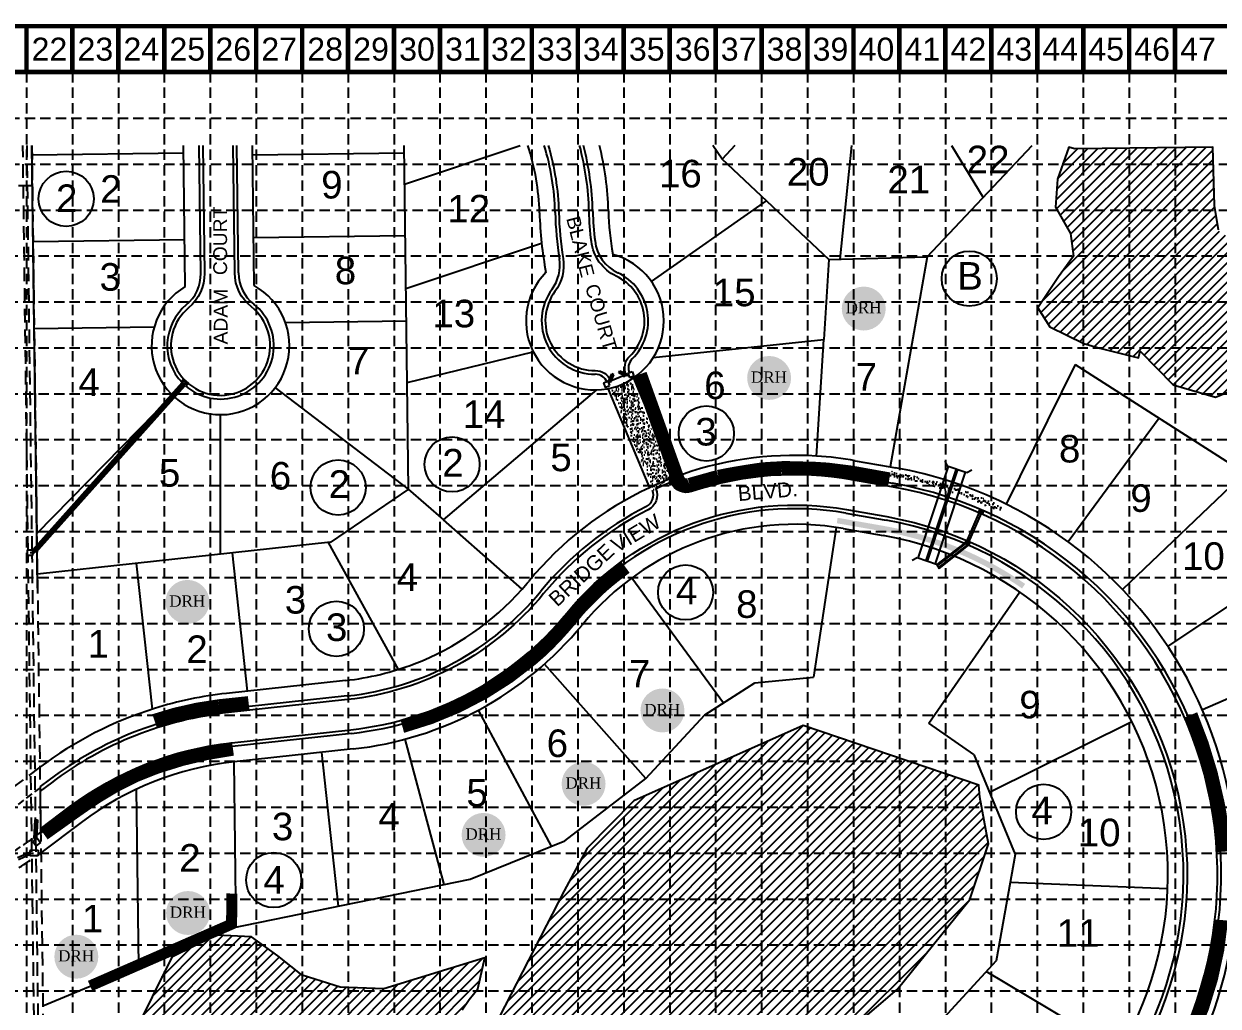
# Model space of a CAD drawing. Header units: feet. Extents: x 8623 to 10760, y 1981 to 3317.
# Drawn here: x 9356 to 10223, y 2605 to 3317 of the extents above; entities that cross this region are included whole.
import ezdxf
from ezdxf.enums import TextEntityAlignment as Align

# ---------------------------------------------------------------- set-up
doc = ezdxf.new("R2010")
doc.units = ezdxf.units.FT
doc.header["$LTSCALE"] = 40
doc.header["$MEASUREMENT"] = 0
for name, pattern in [('DASHED', [0.75, 0.5, -0.25]), ('HIDDEN', [0.375, 0.25, -0.125]), ('HIDDEN2', [0.1875, 0.125, -0.0625])]:
    doc.linetypes.add(name, pattern=pattern)
doc.layers.get('0').update_dxf_attribs({"linetype": 'CONTINUOUS'})
for name, color, linetype in [('$-EXIST_LOT', 254, 'HIDDEN'), ('$-title', 2, 'CONTINUOUS'), ('$-xstm-undr', 7, 'HIDDEN'), ('1 BLOCK NUMBERS', 7, 'CONTINUOUS'), ('1 EROSION BLANKET', 84, 'CONTINUOUS'), ('1 LOT_NUMBER', 7, 'CONTINUOUS'), ('1 POND', 5, 'CONTINUOUS'), ('BASE', 7, 'CONTINUOUS'), ('C-PROP-LN', 5, 'CONTINUOUS'), ('egsu-conc-bc', 1, 'CONTINUOUS'), ('egsu-conc-bc2', 1, 'CONTINUOUS'), ('egsu-conc-gutter', 6, 'CONTINUOUS'), ('egsu-conc-gutter2', 6, 'CONTINUOUS'), ('egsu-conc-HTCH', 1, 'CONTINUOUS'), ('EGSU-LOT_LINE-1', 3, 'HIDDEN'), ('egsu-lot_line2', 4, 'CONTINUOUS'), ('EGSU-ROAD_TEXT', 4, 'CONTINUOUS'), ('EGSU-ROAD_TEXT2', 4, 'CONTINUOUS'), ('EGSU-STRM', 3, 'CONTINUOUS'), ('EGSUL-CONC-ex', 254, 'HIDDEN2'), ('GRID', 254, 'DASHED'), ('lot_number2', 3, 'CONTINUOUS'), ('PAV-AREA', 252, 'CONTINUOUS'), ('SILT FENCE', 200, 'CONTINUOUS'), ('U-STRM_UNDR', 2, 'CONTINUOUS'), ('u-strm_undr2', 2, 'CONTINUOUS'), ('Z-GATE', 2, 'CONTINUOUS'), ('z-strm', 7, 'CONTINUOUS')]:
    doc.layers.add(name, color=color, linetype=linetype)
doc.styles.add('DRHorton', font='dutcheb.ttf')
doc.styles.get("Standard").update_dxf_attribs({"font": 'ARIAL.TTF'})
pattern_1 = [(49.99999999999999, (3981.312748690005, -136.9641260040157), (5.738081460806028, -0.5020170798607609), [0.6000000000000001, -6.600000000000001]), (355, (3981.312748690005, -136.9641260040157), (-1.110010668904, 6.017537069600095), [0.48, -5.28]), (100.4514, (3981.790922130005, -137.0059607240157), (4.628075053712172, 5.515516336487629), [0.5099215200000001, -5.609136896]), (46.18420000000001, (3981.312748690005, -135.3641260040157), (8.537928389005156, -1.324152114632145), [0.9, -9.9]), (96.6356, (3982.024242650005, -135.4744724600157), (7.477301644389627, 7.792942967203534), [0.764882304, -8.413704000000001]), (351.1842, (3981.312748690005, -135.3641260040157), (7.477295561069018, 7.792948807402597), [0.7200000000000001, -7.920000000000001]), (21, (3982.112748690005, -135.7641260040157), (4.775256416947694, -3.220951125322711), [0.6000000000000001, -6.600000000000001]), (326.0000000000001, (3982.112748690005, -135.7641260040157), (1.946522655372654, 5.801200360374825), [0.48, -5.28]), (71.4514, (3982.510686554005, -136.0325388520157), (6.72178102865192, 2.580243973679619), [0.5099215200000001, -5.609136896]), (37.50000000000001, (3981.312748690005, -136.9641260040157), (0.09727884253832536, 2.663150830650492), [0, -5.216, 0, -5.36, 0, -5.300000000000001]), (7.499999999999999, (3981.312748690005, -136.9641260040157), (2.104556299537189, 3.155293695058882), [0, -3.056, 0, -5.096, 0, -2.02]), (327.5, (3979.528748690005, -136.9641260040157), (4.270579489379272, -0.1804389738750384), [0, -2, 0, -6.24, 0, -8.28]), (317.5, (3978.728748690005, -136.9641260040157), (4.66548935473909, 0.8008398586585415), [0, -2.6, 0, -4.144, 0, -5.88])]

# ---------------------------------------------------------------- blocks, each defined once
blk = doc.blocks.new('DRHorton')
h = blk.add_hatch(color=1)
h.paths.add_polyline_path([(78.69822540696084, 25.78470422915278, 1), (40.43404856909645, 25.78470422915278, 1)])
h.paths.add_polyline_path([(42.32948281545312, 17.90510793809595), (76.50029822822269, 17.90510793809595), (76.50029822822269, 34.86907338622756), (42.32948281545312, 34.86907338622756)], flags=24)
at = {"layer": 'BASE', "color": 176, "style": 'DRHorton'}
blk.add_text('DRH', height=9.814143575853077, dxfattribs=at).set_placement((59.39083912051757, 21.64263810623019), align=Align.CENTER)

msp = doc.modelspace()

# ---------------------------------------------------------------- hatches: boundary and pattern name
at = {"layer": '1 POND'}
h = msp.add_hatch(dxfattribs=at)
h.set_pattern_fill('ANSI31', color=256, scale=40, style=0)
h.set_pattern_definition([(45, (0, 0), (-3.535533905932737, 3.535533905932738), [])])
h.paths.add_polyline_path([(9690.775171657864, 2639.811800903721), (9617.55561357201, 2617.102802411609), (9585.995418397724, 2618.364393756026), (9558.222446644359, 2627.195666026673), (9540.548737346762, 2641.073436534702), (9521.612714960676, 2654.951162756166), (9496.364558821253, 2656.21275410059), (9480.954807762595, 2648.735331157404), (9463.641644929783, 2640.290472993052), (9406.733699244767, 2525.005084239048), (9279.23060545916, 2527.528311214461), (9242.62077905699, 2533.836356509695), (9229.996700987278, 2545.190900042318), (9223.68466195243, 2557.806990632795), (9204.748544847855, 2571.684761140823), (9173.188444392043, 2589.347305682117), (9160.56436632233, 2603.225031903581), (9147.94028825262, 2618.364393756026), (9139.103433603828, 2625.934074682256), (9122.692132113196, 2627.195666026673), (9092.394344745888, 2625.934074682256), (9083.557490097097, 2620.887620731439), (9075.98304325527, 2601.963440559157), (9091.131936938924, 2593.13216828851), (9097.443975973772, 2575.469579460652), (9101.231199394693, 2227.26461114682), (9348.662940124093, 2227.26461114682), (9343.613308896209, 2284.037151663659), (9361.287018193805, 2309.269377131175), (9370.12387284261, 2331.97841990985), (9380.22313529838, 2345.856146131315), (9424.40731382389, 2354.687418401962), (9447.13065434937, 2364.780326303597), (9485.002888558505, 2378.658052525061), (9503.93900566308, 2392.535778746525), (9519.087899346734, 2413.983230180776), (9530.449569609467, 2430.384183377646), (9553.172815416474, 2449.308363549928), (9569.584116907106, 2456.878044476151), (9603.66912769532, 2456.878044476151), (9615.030797958068, 2469.494135066634), (9618.818021378975, 2478.325451623845), (9631.442099448686, 2503.557677091361), (9636.491730676571, 2523.743492894631), (9646.59099313234, 2551.498945337553), (9651.640624360225, 2565.376671559017), (9674.363870167232, 2601.963440559157), (9679.413501395116, 2609.53312148538), (9685.72554042998, 2617.102802411609)])
h.paths.add_polyline_path([(10049.27493034555, 2765.004071083946), (9921.906242073004, 2808.22669452495), (9799.041038313531, 2753.657587705951), (9765.080771754132, 2719.368804217469), (9748.35661514748, 2688.345357654856), (9700.92728702152, 2596.229304844863), (9666.026371307627, 2516.633860793685), (9643.654057442764, 2428.98946662229), (9629.335750048078, 2361.914631329928), (9690.188580155125, 2352.07699118233), (9725.984301282602, 2357.442972691337), (9787.731936803248, 2344.922363932521), (9827.107353177504, 2338.662059553113), (9841.42566057219, 2318.092456387509), (9856.638773380473, 2316.303766360135), (9860.218373908763, 2344.028041062113), (9860.218373908763, 2361.02030845952), (9851.269467306513, 2396.793533281721), (9828.002253309576, 2421.83479508591), (9831.581759119392, 2442.404398251514), (9844.110266249932, 2457.608019908112), (9871.851980907231, 2491.592598989489), (9873.641781171376, 2507.690543516495), (9878.116281831739, 2522.894165173093), (9914.806903091303, 2555.090098513669), (9928.230310353916, 2564.033415790858), (9989.978040593036, 2616.79890801046), (10042.77676951143, 2682.085053275448), (10056.20017677404, 2722.329936736242), (10049.93587584954, 2756.314515817619)])
h.paths.add_polyline_path([(10114.48784119768, 3227.946580449716), (10106.29620878637, 3204.75162549247), (10104.93093671781, 3184.285475740027), (10115.85311326625, 3165.183795019831), (10117.90102136908, 3148.810875217874), (10106.97884482064, 3133.802380161607), (10091.96094678502, 3111.289659720482), (10100.83512051216, 3097.645545123334), (10125.41001774612, 3085.365899558426), (10137.01473561036, 3081.954859837504), (10165.00271829723, 3075.132824682209), (10166.36799036578, 3079.908244862258), (10190.260156847, 3055.348909445886), (10220.97868367098, 3046.480259315351), (10259.20620687201, 3062.170944601181), (10261.25411497483, 3062.853134830744), (10263.30202307766, 3048.526830004033), (10262.61938704339, 3034.882759693442), (10266.71520324906, 3023.967494587661), (10283.09837335322, 3014.416654227563), (10289.24209766171, 3014.416654227563), (10294.02054990164, 3017.827649661929), (10306.30790380016, 3024.649684817225), (10309.72108397154, 3042.387029364865), (10302.21218231297, 3053.302294470646), (10289.24209766171, 3073.768399936525), (10283.7810093875, 3085.365899558426), (10278.31992111329, 3112.654040179601), (10272.85892755754, 3122.204924826263), (10255.11039066635, 3134.484570391163), (10251.01457446069, 3139.942225087339), (10246.91875825502, 3154.950720143606), (10229.85295211658, 3163.137180044585), (10225.07449987663, 3165.865985249387), (10223.0265917738, 3167.912600224634), (10220.2960476367, 3185.649900485711), (10218.93077556815, 3227.946580449716), (10118.58365740335, 3226.582155704033)])
at = {"layer": 'egsu-conc-HTCH'}
h = msp.add_hatch(dxfattribs=at)
h.set_pattern_fill('AR-CONC', scale=0.8, style=0)
h.set_pattern_definition(pattern_1)
edge = h.paths.add_edge_path()
edge.add_line((9782.135030996946, 3053.164259093337), (9813.042305886982, 2979.324399293089))
edge.add_line((9813.042305886982, 2979.324399293089), (9827.80153497473, 2985.502194752262))
edge.add_line((9827.801534974731, 2985.502194752262), (9796.925730990468, 3059.26686813513))
edge.add_arc((9770.705665364934, 3101.84042986762), 49.99999999997323, 283.21391519988924, 301.627948645714, ccw=False)
h = msp.add_hatch(dxfattribs=at)
h.set_pattern_fill('AR-CONC', scale=0.8, style=0)
h.set_pattern_definition(pattern_1)
edge = h.paths.add_edge_path()
edge.add_arc((9936.385996954337, 2699.850587199528), 292.9999999999991, 63.73874456667468, 79.96398111934893)
edge.add_line((9987.446298507875, 2988.367216885343), (9983.59487050577, 2989.048824303998))
edge.add_line((9983.59487050577, 2989.048824303998), (9984.29193946896, 2992.987617883326))
edge.add_line((9984.29193946896, 2992.987617883326), (9988.143367471064, 2992.306010464671))
edge.add_arc((9936.385996954341, 2699.850587199528), 296.9999999999991, 63.738744566674995, 79.96398111934928, ccw=False)
edge.add_line((10067.79806253791, 2966.19598141362), (10066.02820306877, 2962.608838057201))
h = msp.add_hatch(dxfattribs=at)
h.set_pattern_fill('AR-CONC', scale=0.8, style=0)
h.set_pattern_definition(pattern_1)
edge = h.paths.add_edge_path()
edge.add_arc((9936.385996954337, 2699.850587199527), 252.9999999999989, 55.25162434797627, 79.9639811193493)
edge.add_line((9980.475608875993, 2948.979281092056), (9951.301448419666, 2954.142385319684))
edge.add_arc((9915.925198537869, 2754.24861116876), 202.9999999999998, 79.96398111935065, 81.43085063117351)
edge.add_line((9946.172793484926, 2954.9824722882), (9946.76880520802, 2958.937819305331))
edge.add_arc((9915.925198537883, 2754.248611168756), 207.0000000000013, 79.96398111935463, 81.43085063117752, ccw=False)
edge.add_line((9951.998517382854, 2958.081178899012), (9981.17267783918, 2952.918074671385))
edge.add_arc((9936.385996954337, 2699.850587199526), 256.9999999999998, 55.2516243479763, 79.96398111934928, ccw=False)
edge.add_line((10082.86917835768, 2911.018003165998), (10080.58928448369, 2907.731350777415))

# ---------------------------------------------------------------- linework, layer by layer
at = {"layer": '$-EXIST_LOT', "color": 253}
for p, q in [((9362.215081966886, 3229.063576163164), (9370.78296479652, 2558.354566064054)), ((9362.58816396863, 3199.858057711096), (9052.615408069902, 3195.897989770514)), ((9367.977661612917, 2777.958657146455), (9337.149503143193, 2754.776875708409)), ((9368.76921072055, 2715.994794079966), (9367.19980661864, 2714.814652784333))]:
    msp.add_line(p, q, dxfattribs=at)
msp.add_arc((9277.0488961923, 2834.701321556561), 150, 294.5991386770081, 307.6956808869155, dxfattribs=at)
at = {"layer": '$-title', "color": 7}
msp.add_lwpolyline([(9661.099627371554, 2957.584503188115), (9635.45807715739, 2979.777168073855), (9578.627409615561, 2941.004924019079)], dxfattribs=at)
at = {"layer": '$-xstm-undr', "color": 253}
for p, q in [((9359.462457908372, 2935.670849651008), (9355.714551639074, 3229.063576163164)), ((9362.46221316166, 2935.709169624559), (9358.714796405757, 3229.063576163164))]:
    msp.add_line(p, q, dxfattribs=at)
at = {"layer": '$-xstm-undr', "color": 5}
for p, q in [((9364.369020431, 2551.576463911264), (9359.51355120644, 2931.671175979958)), ((9367.368775684288, 2551.614783884816), (9362.513306459728, 2931.709495953509))]:
    msp.add_line(p, q, dxfattribs=at)
for points in [[(9324.627536386593, 2699.8943223292), (9360.762250087997, 2716.488589315661)], [(9325.253534562313, 2698.531184995343), (9360.783212694289, 2714.847599447578)]]:
    msp.add_lwpolyline(points, dxfattribs=at)
at = {"layer": '1 BLOCK NUMBERS', "color": 253}
for centre in [(9387.108869824086, 3190.409893955194), (9667.07135420748, 2997.717146060546), (9584.421138176334, 2980.954995112986)]:
    msp.add_circle(centre, 20, dxfattribs=at)
at = {"layer": '1 BLOCK NUMBERS', "color": 7}
for centre in [(10042.32909060692, 3132.495362894484), (9851.541902219693, 3020.157012622032), (9836.494835050857, 2904.840176651471), (9583.137693858025, 2878.442789575085), (10096.23295898517, 2745.631377818773), (9537.67726303592, 2696.144738888294)]:
    msp.add_circle(centre, 20, dxfattribs=at)
at = {"layer": '1 EROSION BLANKET', "const_width": 10}
for points in [[(9830.998064795742, 2986.422854591336), (9803.446416344144, 3063.188709658476)], [(9928.057890159122, 2994.746845626272), (9939.654812601453, 2994.005779578721), (9956.780577575439, 2991.849807021913), (9984.260974643796, 2986.919338500112)]]:
    msp.add_lwpolyline(points, dxfattribs=at)
for points in [[(9930.860720914934, 2994.588769462949), (9908.569145040528, 2995.169694561329, 0.04492043773134614), (9905.6765741399, 2994.98511230987), (9897.539868839682, 2994.557173437599, 0.02188671040052578), (9889.496443729426, 2993.78009368333, 0.014723076139621), (9860.2654943292, 2988.776781437423), (9839.36984841316, 2982.932295467981, -0.4277679056944737), (9831.055764583085, 2986.914628251674, -1.375340150088044)], [(9630.976763517017, 2807.782774002426, 0.1098990126971269), (9724.857970430763, 2856.632599751086, 0.03149627588835299), (9742.706966631027, 2873.654214127382, 0.01793199233211767), (9757.971906866384, 2891.403497452338, -0.03051680551709687), (9760.66773975722, 2894.383079472478, 0.009833643827312225), (9763.847142816972, 2897.617686554403, -0.01044524358908585), (9771.092818750316, 2904.971157263702, -0.01916620560947578), (9780.055416586489, 2913.049655916496, -0.01632954785242908), (9792.931577803181, 2923.09625165983, -0.01632954785242908)], [(9451.168029257242, 2811.73813188613, -0.05088276775199067), (9497.998926071348, 2822.322177780865), (9519.482117630992, 2824.59828572999)], [(10226.80327476426, 2716.748880419509), (10225.72559651628, 2729.626181482366, 0.02906774605807982), (10222.6028341791, 2751.742294809955, 0.05108711092300947), (10203.02142837843, 2815.955598204098, -1.498536446130807)], [(9370.753625109472, 2729.690333898586), (9392.192404104702, 2744.9582248129, -0.008949692851611481), (9409.2331194937, 2756.640014867785, -0.06174972398956745), (9452.825678105466, 2778.221684787793, -0.05134991678304678), (9508.114436125063, 2791.386006169484, -0.05134991678304678)], [(10196.42198768913, 2568.966250785939), (10203.20241318726, 2583.799384232836, 0.08622705604830572), (10225.07883026545, 2667.132412537968, -0.918697862885065)]]:
    msp.add_lwpolyline(points, format="xyb", dxfattribs=at)
at = {"layer": '1 POND'}
for points in [[(10223.0265917738, 3167.912600224634), (10220.2960476367, 3185.649900485711), (10218.93077556815, 3227.946580449716), (10218.93077556815, 3227.946580449716), (10118.58365740335, 3226.582155704033), (10114.48784119768, 3227.946580449716), (10106.29620878637, 3204.75162549247), (10104.93093671781, 3184.285475740027), (10115.85311326625, 3165.183795019831), (10117.90102136908, 3148.810875217874), (10106.97884482064, 3133.802380161607), (10091.96094678502, 3111.289659720482), (10100.83512051216, 3097.645545123334), (10125.41001774612, 3085.365899558426), (10137.01473561036, 3081.954859837504), (10165.00271829723, 3075.132824682209), (10166.36799036578, 3079.908244862258), (10190.260156847, 3055.348909445886), (10220.97868367098, 3046.480259315351), (10259.20620687201, 3062.170944601181)], [(9928.230310353916, 2564.033415790858), (9989.978040593036, 2616.79890801046), (10042.77676951143, 2682.085053275448), (10056.20017677404, 2722.329936736242), (10049.93587584954, 2756.314515817619), (10049.27493034555, 2765.004071083946), (9921.906242073004, 2808.22669452495), (9799.041038313531, 2753.657587705951), (9765.080771754132, 2719.368804217469), (9748.35661514748, 2688.345357654856), (9700.92728702152, 2596.229304844863)], [(9674.363870167232, 2601.963440559157), (9679.413501395116, 2609.53312148538), (9685.72554042998, 2617.102802411609), (9690.775171657864, 2639.811800903721), (9617.55561357201, 2617.102802411609), (9585.995418397724, 2618.364393756026), (9558.222446644359, 2627.195666026673), (9540.548737346762, 2641.073436534702), (9521.612714960676, 2654.951162756166), (9496.364558821253, 2656.21275410059), (9480.954807762595, 2648.735331157404), (9463.641644929783, 2640.290472993052), (9406.733699244767, 2525.005084239048)]]:
    msp.add_lwpolyline(points, dxfattribs=at)
at = {"layer": 'BASE', "const_width": 3.333333333326891}
for points in [[(8624.961056599677, 1982.359437240904), (10758.29438992889, 1982.359437240904), (10758.29438992889, 3315.69277057166), (8624.961056599677, 3315.69277057166)], [(8658.294389932946, 2015.692770574173), (10724.96105659562, 2015.692770574173), (10724.96105659562, 3282.359437238391), (8658.294389932946, 3282.359437238391)]]:
    msp.add_lwpolyline(points, close=True, dxfattribs=at)
for points in [[(9358.294389931594, 3282.359437238391), (9358.294389931594, 3315.69277057166)], [(9391.627723264863, 3282.359437238391), (9391.627723264863, 3315.69277057166)], [(9424.961056598131, 3282.359437238391), (9424.961056598131, 3315.69277057166)], [(9458.2943899314, 3282.359437238391), (9458.2943899314, 3315.69277057166)], [(9491.62772326467, 3282.359437238391), (9491.62772326467, 3315.69277057166)], [(9524.961056597938, 3282.359437238391), (9524.961056597938, 3315.69277057166)], [(9558.294389931207, 3282.359437238391), (9558.294389931207, 3315.69277057166)], [(9591.627723264475, 3282.359437238391), (9591.627723264475, 3315.69277057166)], [(9624.961056597745, 3282.359437238391), (9624.961056597745, 3315.69277057166)], [(9658.294389931014, 3282.359437238391), (9658.294389931014, 3315.69277057166)], [(9691.627723264282, 3282.359437238391), (9691.627723264282, 3315.69277057166)], [(9724.96105659755, 3282.359437238391), (9724.96105659755, 3315.69277057166)], [(9758.294389930821, 3282.359437238391), (9758.294389930821, 3315.69277057166)], [(9791.62772326409, 3282.359437238391), (9791.62772326409, 3315.69277057166)], [(9824.961056597358, 3282.359437238391), (9824.961056597358, 3315.69277057166)], [(9858.294389930626, 3282.359437238391), (9858.294389930626, 3315.69277057166)], [(9891.627723263897, 3282.359437238391), (9891.627723263897, 3315.69277057166)], [(9924.961056597165, 3282.359437238391), (9924.961056597165, 3315.69277057166)], [(9958.294389930434, 3282.359437238391), (9958.294389930434, 3315.69277057166)], [(9991.627723263702, 3282.359437238391), (9991.627723263702, 3315.69277057166)], [(10024.96105659697, 3282.359437238391), (10024.96105659697, 3315.69277057166)], [(10058.29438993024, 3282.359437238391), (10058.29438993024, 3315.69277057166)], [(10091.62772326351, 3282.359437238391), (10091.62772326351, 3315.69277057166)], [(10124.96105659678, 3282.359437238391), (10124.96105659678, 3315.69277057166)], [(10158.29438993005, 3282.359437238391), (10158.29438993005, 3315.69277057166)], [(10191.62772326332, 3282.359437238391), (10191.62772326332, 3315.69277057166)]]:
    msp.add_lwpolyline(points, dxfattribs=at)
at = {"layer": 'C-PROP-LN', "color": 253}
msp.add_line((9366.18645494178, 2918.177480999396), (9362.215081966886, 3229.063576163164), dxfattribs=at)
at = {"layer": 'egsu-conc-bc', "color": 253}
for p, q in [((9484.739725631589, 3136.319684113681), (9483.554981147348, 3229.063576163164)), ((9512.077495173216, 3136.66890680598), (9510.897211787698, 3229.063576163164)), ((9362.851188109471, 2935.814678666648), (9471.15165279361, 3057.075357306333)), ((9365.088707706938, 2933.816302813374), (9473.310725847734, 3054.989147286231))]:
    msp.add_line(p, q, dxfattribs=at)
for centre, radius, start, end in [((9555.59191673012, 3175.305422747181), 186.33, 1.607791296502469, 16.76880024261628), ((9555.59191673012, 3175.305422747181), 213.67, 1.607791296502469, 14.57187453366076), ((10005.41475573885, 3187.93132889795), 263.67, 181.6077912965025, 188.9733362828606), ((10005.41475573885, 3187.93132889795), 236.33, 181.6077912965025, 186.8453266422184), ((9799.890349417912, 3163.259109572824), 29.33, 186.8453266422184, 244.5840536209845), ((9716.00077292504, 3142.230710172942), 29.33, 323.5604240091315, 8.97333628286061), ((9541.405102366194, 3137.043548414068), 29.33, 180.7318774880281, 231.5079450894356), ((9770.705665364925, 3101.840429867645), 38.67, 314.4137439609509, 64.58405362098455), ((9455.412118438615, 3135.945042505592), 29.33, 309.9558098866307, 0.7318774880280803), ((9770.705665364925, 3101.840429867645), 38.67, 143.5604240091314, 270.3643782936549), ((9499.081487024334, 3083.820324306599), 38.67, 129.9558098866307, 223.7585274123752), ((9499.081487024334, 3083.820324306599), 38.67, 228.2080479143795, 51.50794508943557), ((9804.297731263005, 3067.553798235198), 9.33, 134.4137439609509, 202.7128053738697), ((9771.010924152695, 3053.841400532955), 9.33, 22.71280537386968, 90.36437829365484)]:
    msp.add_arc(centre, radius, start, end, dxfattribs=at)
at = {"layer": 'egsu-conc-bc2', "color": 7}
for p, q in [((9957.517560898898, 2989.266577063346), (9986.691721355226, 2984.103472835719)), ((9952.753094535505, 2962.344922948635), (9981.927254991833, 2957.181818721009)), ((9591.026813276902, 2829.69915569866), (9504.672072757534, 2820.282671364626)), ((9593.990513860621, 2802.520265381907), (9507.635773341255, 2793.103781047873)), ((9374.787060380451, 2768.903217431857), (9368.157026640707, 2763.917645775587)), ((9391.218566320827, 2747.051873936972), (9368.58984569276, 2730.035805450832))]:
    msp.add_line(p, q, dxfattribs=at)
at = {"layer": 'egsu-conc-bc2', "color": 5}
for p, q in [((10038.48715454137, 2940.40977434354), (10018.84454362453, 2924.988089718124)), ((10041.620493332, 2939.055665891725), (10020.22221716573, 2922.255584275243))]:
    msp.add_line(p, q, dxfattribs=at)
at = {"layer": 'egsu-conc-bc2', "color": 7}
for centre, radius, start, end in [((9915.925198537863, 2754.248611168761), 238.67, 79.96398111933887, 108.5505808639933), ((9837.026053154572, 2989.363316914246), 9.33, 202.7128053738813, 288.5505808639933), ((9936.38599695434, 2699.850587199527), 288.67, 313.7400887561251, 79.96398111933887), ((9803.817787707141, 2975.463277131105), 9.33, 296.875029883738, 22.71280537388125), ((9915.925198537863, 2754.248611168761), 238.67, 116.8750298837381, 140.6154069982133), ((9915.925198537863, 2754.248611168761), 211.33, 79.96398111933887, 140.6154069982133), ((9936.38599695434, 2699.850587199527), 261.33, 301.1885480244936, 79.96398111933887), ((9568.11829665813, 3039.783826168277), 211.33, 276.2231847759945, 320.6154069982133), ((9568.11829665813, 3039.783826168277), 238.67, 276.2231847759945, 320.6154069982133), ((9533.254330727876, 2558.166431064036), 263.67, 96.22318477599444, 126.9419860984229), ((9533.254330727876, 2558.166431064036), 236.33, 96.22318477599444, 126.9419860984229)]:
    msp.add_arc(centre, radius, start, end, dxfattribs=at)
at = {"layer": 'egsu-conc-gutter', "color": 253}
for points in [[(9486.225198989698, 3229.063576163164), (9487.409507807017, 3136.353788890141, -0.2252500073675721), (9475.962409537777, 3111.415763353124, 2.806471366610725), (9521.488106911202, 3111.997325304671, -0.2252500073675675), (9509.407712997792, 3136.634802029519), (9508.226993945356, 3229.063576163164)], [(9736.785351879696, 3229.063576163164, -0.06518093422805574), (9744.517509113786, 3180.608303330504, 0.03214932222730831), (9747.609125996854, 3147.221904026868, -0.2007859956382743), (9741.74425172028, 3123.223519441037, 0.6176364233251753), (9770.934609455753, 3065.841157866627, -0.3040690482362424), (9782.080345968507, 3058.474747127335), (9793.228309447193, 3062.920451640817, -0.3071581241064754), (9795.899714788484, 3076.125456143309, 0.5215119093818665), (9786.156380451801, 3134.356201476269, -0.2574016757695592), (9768.118460518057, 3159.445046681983, -0.02285703837985734), (9766.508847909769, 3181.22556985343, 0.057452298784445), (9759.62882746272, 3229.063576163164)]]:
    msp.add_lwpolyline(points, format="xyb", dxfattribs=at)
at = {"layer": 'egsu-conc-gutter2', "color": 7}
msp.add_lwpolyline([(10134.12299016399, 2493.220285654944, 0.6141453639439137), (9986.226427822297, 2981.474328121518), (9957.052267365969, 2986.637432349145, 0.1253834950905697), (9840.843753737634, 2977.986798894303, -0.3930930334413267), (9825.956631338762, 2984.729970319866), (9814.887209522953, 2980.096623725486, -0.3930930334413347), (9809.24233984411, 2964.759341681314, 0.1039590384525576), (9733.519801107603, 2903.995968368507, -0.1961569569287906), (9591.316245630907, 2827.044889526541), (9504.961505111542, 2817.628405192507, 0.1348445491457371), (9376.391746586041, 2766.769234727711), (9368.199295363054, 2760.608775487836), (9368.547576970414, 2733.344675738582), (9389.613880115237, 2749.185856641118, -0.1348445491457371), (9507.346340987247, 2795.758047219992), (9593.701081506613, 2805.174531554027, 0.1961569569287906), (9750.523694088388, 2890.036468968531, -0.2709979780612592), (9953.218388068433, 2964.974067662837), (9982.39254852476, 2959.810963435211, -0.6922742512505577), (10073.09998976412, 2474.007092340792)], format="xyb", dxfattribs=at)
at = {"layer": 'EGSU-LOT_LINE-1', "color": 253, "linetype": 'Continuous'}
for p, q in [((9366.316562640524, 2907.992420399749), (9362.215081966886, 3229.063576163164)), ((9472.29437170106, 3223.559197148329), (9362.303345747177, 3222.15413145144)), ((9473.530425404137, 3126.798728768385), (9472.224056745188, 3229.063576163163)), ((9523.526346292265, 3127.437394994243), (9522.228136189866, 3229.063576163163)), ((9522.312870385373, 3222.430433586649), (9632.303896339254, 3223.835499283538)), ((9635.420799231975, 2979.838832274871), (9632.23711096817, 3229.063576163164)), ((9632.595051846532, 3201.043331608614), (9716.426519626035, 3229.063576163164)), ((9862.92639515836, 3219.099080748), (9856.266168215248, 3229.063576163164)), ((9872.215529905545, 3229.063576163164), (9862.92639515836, 3219.099080748)), ((9956.944658273105, 3229.063576163164), (9948.488692398321, 3146.6043361168)), ((10029.47604206252, 3229.063576163164), (10052.39320381704, 3191.351481624214)), ((9940.438317521579, 3146.373810168535), (9862.92639515836, 3219.099080748)), ((9811.674060935413, 3130.503830998356), (9895.12430316842, 3188.889514261548)), ((9523.079269856402, 3162.435328520895), (9633.070295810285, 3163.840394217784)), ((9473.099091145641, 3160.564336829288), (9363.108065191758, 3159.159271132399)), ((9633.560700487162, 3125.450649409542), (9732.009667168091, 3158.356719118331)), ((9546.137177640045, 3100.724820178358), (9633.862241930348, 3101.845452316506)), ((9634.432466621063, 3057.207255757602), (9725.970556106755, 3079.507270671966)), ((9635.422183675295, 2979.839773838389), (9538.838740904597, 3053.4993618565)), ((9365.81133458639, 2947.542565377373), (9464.122817757241, 3048.072716791212)), ((9499.05725919508, 2932.666272687922), (9499.073472740667, 3033.820324948886))]:
    msp.add_line(p, q, dxfattribs=at)
at = {"layer": 'EGSU-LOT_LINE-1', "color": 7, "linetype": 'Continuous'}
for p, q in [((10011.79913828112, 3148.417257973938), (10088.04977582545, 3229.063576163164)), ((9940.438317521579, 3146.373810168535), (9936.806769273024, 3088.281586955824)), ((9940.438317521579, 3146.373810168535), (10011.79913828112, 3148.417257973937)), ((10011.79913828112, 3148.417257973938), (9984.814741191352, 2995.941713067823)), ((9450.926049816684, 3097.275950168672), (9363.91278463634, 3096.164410813357)), ((9813.034318453967, 3075.226803138699), (9936.806769273024, 3088.281586955824)), ((10119.17287006219, 3070.322214434642), (10069.12545713976, 2968.886338930935)), ((10119.17287006219, 3070.322214434642), (10343.71945651596, 2926.472255388724)), ((9660.781432645519, 2957.508795542169), (9772.198562869391, 3051.862722266744)), ((9984.814741191352, 2995.941713067822), (9988.666169193455, 2995.260105649168)), ((9578.850058098807, 2941.36721529196), (9366.18645494178, 2918.177480999396))]:
    msp.add_line(p, q, dxfattribs=at)
at = {"layer": 'EGSU-LOT_LINE-1', "color": 253, "linetype": 'Continuous'}
for centre, radius, start, end in [((9555.59191673012, 3175.305422747181), 175, 1.607791296502469, 17.88993494807441), ((9555.59191673012, 3175.305422747181), 225, 1.607791296502469, 13.82310913849), ((10005.41475573885, 3187.93132889795), 275, 181.6077912965025, 190.6700800903865), ((10005.41475573885, 3187.93132889795), 225, 181.6077912965025, 189.6676383137897), ((9770.705665364925, 3101.840429867645), 50, 135.2936155695585, 75.0433199616164), ((9499.081487024334, 3083.820324306599), 50, 120.7318774880257, 60.73187748801703)]:
    msp.add_arc(centre, radius, start, end, dxfattribs=at)
at = {"layer": 'EGSU-LOT_LINE-1', "color": 7, "linetype": 'Continuous'}
msp.add_arc((9936.38599695434, 2699.850587199527), 300, 63.7387445666719, 79.96398111933887, dxfattribs=at)
at = {"layer": 'egsu-lot_line2', "color": 7}
for p, q in [((9931.52312561883, 3003.761546045446), (9936.806769273026, 3088.281586955824)), ((9798.633371097356, 3060.367025708802), (9828.698916025067, 2988.53812360796)), ((9780.14470214794, 3052.739466693702), (9810.249879665382, 2980.815879283992)), ((10180.00026610263, 3031.354717455621), (10114.03744318906, 2941.594177912315)), ((9959.492008737127, 3000.423209876794), (9984.81474119135, 2995.941713067822)), ((10242.22518805203, 2991.491931672855), (10153.49760531325, 2906.883312911691)), ((9717.881043246885, 2907.227725840185), (9660.781432645519, 2957.508795542168)), ((9945.725784692604, 2952.015962025351), (9929.335462307497, 2843.243919054226)), ((9950.778646697274, 2951.188290135188), (9979.952807153602, 2946.025185907561)), ((10310.0769455175, 2948.024459346747), (10186.29497754207, 2865.818961962926)), ((9577.070704923088, 2941.173187133191), (9627.900816104788, 2848.927727579288)), ((9507.483202283267, 2933.585072983218), (9518.431766985374, 2833.180247745763)), ((9437.895699643446, 2925.996958833244), (9449.444861130865, 2820.084305226659)), ((9797.469685137286, 2915.395411773073), (9864.057312428658, 2824.80964847854)), ((10012.85596220997, 2810.08825958879), (10078.87936407821, 2905.266361485979)), ((10344.30141568276, 2877.545347319939), (10211.4230637147, 2819.661320891706)), ((9807.646913711898, 2769.808182149756), (9734.035161963386, 2852.776890983303)), ((9886.620443533247, 2839.344036040603), (9929.335462307497, 2843.243919054226)), ((9589.798622800914, 2840.962390054505), (9503.443882281546, 2831.545905720471)), ((9850.561518379014, 2816.116125391427), (9886.620443533247, 2839.344036040603)), ((9739.31691018058, 2720.794736201271), (9686.340810985232, 2819.503465931196)), ((9807.646913711898, 2769.808182149756), (9850.561518379014, 2816.116125391427)), ((10045.7224860958, 2787.289320848971), (10012.85596220997, 2810.08825958879)), ((10160.32228012463, 2810.992573324826), (10057.06771930169, 2759.746224122763)), ((9595.21870433661, 2791.257031026062), (9508.863963817243, 2781.840546692029)), ((9661.355061077484, 2692.854104961347), (9633.00304165366, 2798.35066799222)), ((9510.39401171373, 2662.065693270029), (9508.863963817243, 2781.840546692029)), ((9584.633076838621, 2677.206704214753), (9572.467080571543, 2788.77609821949)), ((10045.7224860958, 2787.289320848971), (10075.58699364957, 2714.786534409388)), ((9748.789805942208, 2724.65231208193), (9807.646913711898, 2769.808182149756)), ((9439.826662741234, 2633.662665639654), (9438.186016174699, 2762.095378415849)), ((9398.027965088364, 2737.99643422237), (9368.76921072055, 2715.994794079966)), ((9680.084468976853, 2696.673955999551), (9748.789805942208, 2724.65231208193)), ((10075.58699364957, 2714.786534409388), (10061.78398623641, 2637.598323915267)), ((9506.632286564045, 2661.298491776225), (9680.084468976853, 2696.673955999551)), ((10186.1855411906, 2689.841206631343), (10071.9447784939, 2694.418794127457)), ((9489.567887766674, 2654.239374125591), (9506.632286564045, 2661.298491776225)), ((9434.852540238686, 2631.604994791059), (9489.567887766674, 2654.239374125591)), ((10061.78398623641, 2637.598323915267), (10008.88584162619, 2580.085097501713)), ((9370.188947705608, 2604.855273759339), (9434.852540238686, 2631.604994791059)), ((10151.36681743533, 2572.244761214505), (10054.537479713, 2629.719598234828))]:
    msp.add_line(p, q, dxfattribs=at)
for centre, radius, start, end in [((9915.925198537863, 2754.248611168761), 250, 86.42289509050114, 110.4203625979198), ((9915.925198537863, 2754.248611168761), 250, 79.96398111933887, 86.42289509050114), ((9915.925198537863, 2754.248611168761), 250, 115.0052481498342, 140.6154069982133), ((9915.925198537863, 2754.248611168761), 250, 110.4203625979198, 115.0052481498342), ((9936.38599695434, 2699.850587199527), 300, 315.5249626454316, 63.7387445666719), ((9915.925198537863, 2754.248611168761), 200, 79.96398111933887, 140.6154069982133), ((9936.38599695434, 2699.850587199527), 250, 301.1885480244936, 79.96398111933887), ((9568.11829665813, 3039.783826168277), 200, 318.487724006537, 320.6154069982133), ((9568.11829665813, 3039.783826168277), 200, 290.9593609701316, 318.487724006537), ((9568.11829665813, 3039.783826168277), 250, 276.2231847759945, 320.6154069982133), ((9568.11829665813, 3039.783826168277), 200, 276.2231847759945, 290.9593609701316), ((9533.254330727876, 2558.166431064036), 275, 96.22318477599444, 107.3844843454759), ((9533.254330727876, 2558.166431064036), 275, 107.3844843454759, 126.9419860984229), ((9533.254330727876, 2558.166431064036), 225, 96.22318477599444, 126.9419860984229)]:
    msp.add_arc(centre, radius, start, end, dxfattribs=at)
at = {"layer": 'EGSU-STRM', "color": 253}
for p, q in [((9470.882667345764, 3058.125137665728), (9472.228115809652, 3059.604924282447)), ((9471.770539315796, 3057.317868587395), (9473.115987779685, 3058.797655204114)), ((9472.228115809652, 3059.604924282447), (9475.779603689778, 3056.375847969115)), ((9472.658411285825, 3056.510599509062), (9474.003859749715, 3057.990386125781)), ((9473.546283255859, 3055.703330430729), (9474.891731719747, 3057.183117047447)), ((9474.434155225888, 3054.896061352395), (9475.779603689778, 3056.375847969115))]:
    msp.add_line(p, q, dxfattribs=at)
at = {"layer": 'EGSUL-CONC-ex'}
for p, q in [((9368.167633398749, 2763.087330010495), (9344.361575977302, 2745.18594220663)), ((9368.579238934719, 2730.866121215923), (9359.987733784534, 2724.405586286111))]:
    msp.add_line(p, q, dxfattribs=at)
msp.add_arc((9277.0488961923, 2834.701321556561), 138, 280.0048755066699, 306.9419860984219, dxfattribs=at)
at = {"layer": 'GRID', "color": 253, "linetype": 'HIDDEN', "ltscale": 0.75}
for p, q in [((9358.294389931594, 3282.359437238391), (9358.294389931594, 2115.545549140903)), ((9391.627723264863, 3282.359437238391), (9391.627723264863, 2115.545549140903)), ((9424.961056598131, 3282.359437238391), (9424.961056598131, 2115.545549140903)), ((9458.2943899314, 3282.359437238391), (9458.2943899314, 2115.545549140903)), ((9491.62772326467, 3282.359437238391), (9491.627723264668, 2115.545549140903)), ((9524.961056597938, 3282.359437238391), (9524.961056597938, 2115.545549140903)), ((9558.294389931207, 3282.359437238391), (9558.294389931207, 2115.545549140903)), ((9591.627723264475, 3282.359437238391), (9591.627723264475, 2115.545549140903)), ((9624.961056597745, 3282.359437238391), (9624.961056597745, 2115.545549140903)), ((9658.294389931014, 3282.359437238391), (9658.294389931014, 2115.545549140903)), ((9691.627723264282, 3282.359437238391), (9691.627723264282, 2115.545549140903)), ((9724.96105659755, 3282.359437238391), (9724.96105659755, 2115.545549140903)), ((9758.294389930821, 3282.359437238391), (9758.294389930821, 2115.545549140903)), ((9791.62772326409, 3282.359437238391), (9791.62772326409, 2115.545549140903)), ((9824.961056597358, 3282.359437238391), (9824.961056597358, 2115.545549140903)), ((9858.294389930626, 3282.359437238391), (9858.294389930626, 2115.545549140903)), ((9891.627723263897, 3282.359437238391), (9891.627723263897, 2115.545549140903)), ((9924.961056597165, 3282.359437238391), (9924.961056597165, 2115.545549140903)), ((9958.294389930434, 3282.359437238391), (9958.294389930434, 2115.545549140903)), ((9991.627723263702, 3282.359437238391), (9991.627723263702, 2115.545549140903)), ((10024.96105659697, 3282.359437238391), (10024.96105659697, 2115.545549140903)), ((10058.29438993024, 3282.359437238391), (10058.29438993024, 2115.545549140903)), ((10091.62772326351, 3282.359437238391), (10091.62772326351, 2115.545549140903)), ((10124.96105659678, 3282.359437238391), (10124.96105659678, 2115.545549140903)), ((10158.29438993005, 3282.359437238391), (10158.29438993005, 2115.545549140903)), ((10191.62772326332, 3282.359437238391), (10191.62772326332, 2115.545549140903)), ((8659.52172441713, 3248.916570304225), (10726.1883910798, 3248.916570304225)), ((8659.52172441713, 3215.583236970956), (10726.1883910798, 3215.583236970956)), ((8659.52172441713, 3182.249903637688), (10726.1883910798, 3182.249903637688)), ((8658.294389932946, 3149.026103905316), (10724.96105659562, 3149.026103905316)), ((8658.294389932946, 3115.692770572046), (10724.96105659562, 3115.692770572046)), ((8658.294389932946, 3082.359437238778), (10724.96105659562, 3082.359437238778)), ((8658.294389932946, 3049.026103905509), (10724.96105659562, 3049.026103905509)), ((8658.294389932946, 3015.69277057224), (10724.96105659562, 3015.69277057224)), ((8658.294389932946, 2982.359437238971), (10724.96105659562, 2982.359437238971)), ((8658.294389932946, 2949.026103905702), (10724.96105659562, 2949.026103905702)), ((8658.294389932946, 2915.692770572433), (10724.96105659562, 2915.692770572433)), ((8658.294389932946, 2882.359437239164), (10724.96105659562, 2882.359437239164)), ((8658.294389932946, 2849.026103905896), (10724.96105659562, 2849.026103905896)), ((8658.294389932946, 2815.692770572627), (10724.96105659562, 2815.692770572627)), ((8658.294389932946, 2782.359437239358), (10724.96105659562, 2782.359437239358)), ((8658.294389932946, 2749.026103906089), (10724.96105659562, 2749.026103906089)), ((8658.294389932946, 2715.69277057282), (10724.96105659562, 2715.69277057282)), ((8658.294389932946, 2682.359437239551), (10724.96105659562, 2682.359437239551)), ((8658.294389932946, 2649.026103906282), (10724.96105659562, 2649.026103906282)), ((8658.294389932946, 2615.692770573013), (10724.96105659562, 2615.692770573013))]:
    msp.add_line(p, q, dxfattribs=at)
at = {"layer": 'PAV-AREA', "color": 7}
msp.add_lwpolyline([(9368.167633398749, 2763.087330010497), (9368.579238934719, 2730.866121215922)], dxfattribs=at)
at = {"layer": 'SILT FENCE', "const_width": 8}
msp.add_lwpolyline([(9404.46244643748, 2619.311310137455), (9507.09518394868, 2664.135438756406), (9507.372199868463, 2686.359410622841)], dxfattribs=at)
at = {"layer": 'U-STRM_UNDR', "color": 253}
for p, q in [((9362.973538994927, 2934.825756841565), (9472.119471598573, 3057.033079745304)), ((9363.001899044228, 2932.60568206102), (9473.207226586823, 3055.999176691901))]:
    msp.add_line(p, q, dxfattribs=at)
at = {"layer": 'U-STRM_UNDR', "color": 5}
for p, q in [((9358.962498699491, 2935.66446298875), (9362.962172370542, 2935.715556286817)), ((9359.01359199756, 2931.664789317699), (9358.962498699491, 2935.66446298875)), ((9363.013265668611, 2931.715882615769), (9359.01359199756, 2931.664789317699)), ((9363.013265668611, 2931.715882615769), (9362.962172370542, 2935.715556286817)), ((9366.746695248683, 2717.744571164247), (9360.74718474211, 2717.667931217145)), ((9360.74718474211, 2717.667931217145), (9360.798278040176, 2713.668257546094)), ((9366.797788546752, 2713.744897493197), (9360.798278040176, 2713.668257546094)), ((9366.746695248683, 2717.744571164247), (9366.797788546752, 2713.744897493197))]:
    msp.add_line(p, q, dxfattribs=at)
at = {"layer": 'u-strm_undr2', "color": 5}
for p, q in [((10024.50235164205, 3000.16275573673), (10026.30313877965, 2996.591038266795)), ((10026.30313877965, 2996.591038266795), (10040.54914292945, 2991.895150090546)), ((10040.54914292945, 2991.895150090547), (10044.12086039939, 2993.695937228151)), ((10049.6281711773, 2964.65279636187), (10049.03118482708, 2963.276690023669)), ((10050.31738094811, 2964.356994950388), (10049.72040070262, 2962.980902684123)), ((10051.00581339431, 2964.059401736944), (10050.40883518369, 2962.683314161228)), ((10051.69346852382, 2963.760016739763), (10051.09648827833, 2962.383924473498)), ((10052.38034632873, 2963.45883994062), (10051.78335997851, 2962.082733602419)), ((10040.56670070398, 2941.880814580798), (10049.72079139583, 2962.98180326654)), ((10041.9427882797, 2941.283836370173), (10051.09687897155, 2962.384825055915)), ((10039.87468091944, 2940.545606448311), (10019.18896200983, 2924.304963357405)), ((10041.43921943822, 2939.866879241864), (10019.87779878043, 2922.938710635964)), ((10039.87738251899, 2942.176366088007), (10039.28039458, 2940.800256087557)), ((10040.56670070398, 2941.880814580798), (10039.96972006131, 2940.504721399001)), ((10041.25516928744, 2941.58330466692), (10040.65819107682, 2940.207217091204)), ((10041.9427882797, 2941.283836370173), (10041.34580763703, 2939.907743188377)), ((10042.62955767042, 2940.982409666758), (10042.03256973144, 2939.606299666309)), ((10000.81526520659, 2928.302796770296), (10004.38698267652, 2930.1035839079)), ((10004.38698267653, 2930.103583907901), (10018.63298682632, 2925.407695731652)), ((10018.63298682632, 2925.407695731652), (10020.43377396393, 2921.835978261717))]:
    msp.add_line(p, q, dxfattribs=at)
for points in [[(10005.33671628651, 2929.790524696151), (10027.25287238964, 2996.277979055044)], [(10011.03511794643, 2927.912169425651), (10032.95127404956, 2994.399623784545)], [(10011.98485155642, 2927.599110213901), (10033.90100765954, 2994.086564572795)], [(10017.68325321634, 2925.720754943401), (10039.59940931946, 2992.208209302296)]]:
    msp.add_lwpolyline(points, dxfattribs=at)
for radius, start, end in [(286.5, 66.24771974839932, 66.84767829581189), (263.5, 66.22153532777669, 66.8738627164372)]:
    msp.add_arc((9936.385996954341, 2699.850587199528), radius, start, end, dxfattribs=at)
at = {"layer": 'Z-GATE', "color": 253}
for p, q in [((9780.681003156982, 3057.842968451582), (9783.040491012121, 3063.3595044176)), ((9780.977322739052, 3056.628604130089), (9783.930260802343, 3063.532640103857)), ((9782.060142205355, 3057.253094324913), (9784.419630060498, 3062.769630290931)), ((9784.419630060498, 3062.769630290931), (9783.040491012121, 3063.3595044176)), ((9788.013153132448, 3065.169238444642), (9794.917189106216, 3062.216300381353)), ((9788.16957057768, 3064.286619244374), (9788.759444704348, 3065.665758292747)), ((9788.16957057768, 3064.286619244374), (9793.702824784723, 3061.919980799279)), ((9788.759444704348, 3065.665758292747), (9794.292698911391, 3063.299119847653)), ((9794.292698911391, 3063.299119847653), (9793.702824784723, 3061.919980799279)), ((9794.49812993445, 3063.933670874468), (9797.74683840241, 3065.23589254932)), ((9794.49812993445, 3063.933670874468), (9795.800351609303, 3060.684962406508)), ((9795.800351609303, 3060.684962406508), (9799.049060077265, 3061.987184081361)), ((9797.74683840241, 3065.23589254932), (9799.049060077265, 3061.987184081361)), ((9776.845451768002, 3056.857720430082), (9780.094160235965, 3058.159942104935)), ((9776.845451768002, 3056.857720430082), (9778.147673442856, 3053.609011962122)), ((9778.147673442856, 3053.609011962122), (9781.396381910816, 3054.911233636975)), ((9780.094160235965, 3058.159942104935), (9781.396381910816, 3054.911233636975)), ((9782.060142205355, 3057.253094324913), (9780.681003156982, 3057.842968451582))]:
    msp.add_line(p, q, dxfattribs=at)
at = {"layer": 'Z-GATE', "color": 7}
for p, q in [((9364.273911205888, 2739.83428410156), (9363.552758548389, 2726.33540425103)), ((9364.273911205888, 2739.83428410156), (9366.271055279158, 2739.727590377947)), ((9365.298671661869, 2740.2711445801), (9364.497983723217, 2725.283485352588)), ((9366.271055279158, 2739.727590377947), (9365.54990262166, 2726.228710527419)), ((9366.096466246225, 2726.485492683558), (9362.899501200212, 2724.081478021619)), ((9362.899501200212, 2724.081478021619), (9365.30351586215, 2720.884512975605)), ((9365.54990262166, 2726.228710527419), (9363.552758548389, 2726.33540425103)), ((9368.500480908164, 2723.288527637543), (9365.30351586215, 2720.884512975605)), ((9366.096466246225, 2726.485492683558), (9368.500480908164, 2723.288527637543))]:
    msp.add_line(p, q, dxfattribs=at)
at = {"layer": 'z-strm', "color": 253}
msp.add_lwpolyline([(9360.987882184052, 2933.690172802259), (9362.987719019577, 2933.715719451294), (9472.658411285845, 3056.510599509083)], dxfattribs=at)

# ---------------------------------------------------------------- block references
at = {"layer": '1 BLOCK NUMBERS', "xscale": 0.8333333333357587, "yscale": 0.8333333333321207, "zscale": 0.8333333333333333}
for p in [(9916.115242849584, 3089.318387591556), (9847.458469769394, 3038.968996270363), (9425.43659498202, 2876.474781556811), (9770.059150240893, 2797.703837369394), (9712.839314671772, 2744.456036910429), (9640.303036061392, 2707.427706041809), (9425.86883148244, 2650.742475990606), (9344.830735518713, 2619.036659384393)]:
    msp.add_blockref('DRHorton', p, dxfattribs=at)

# ---------------------------------------------------------------- texts
at = {"layer": '1 BLOCK NUMBERS', "color": 253}
for p in [(9387.475592774274, 3180.84719344943), (9667.70720286056, 2988.921056960773), (9585.293689500562, 2973.456837012413)]:
    msp.add_text('2', height=20, dxfattribs=at).set_placement(p, align=Align.CENTER)
at = {"layer": '1 BLOCK NUMBERS', "color": 7}
for s, p in [('B', (10042.78624909854, 3124.500480820953)), ('3', (9851.279541691503, 3011.443009233164)), ('4', (9837.247448914844, 2896.299933064239)), ('3', (9583.346916362409, 2869.595862561551)), ('4', (10095.16177982098, 2736.60796561516)), ('4', (9537.986356789868, 2686.330130058114))]:
    msp.add_text(s, height=20, dxfattribs=at).set_placement(p, align=Align.CENTER)
at = {"layer": '1 LOT_NUMBER', "color": 253}
for s, p in [('22', (10055.95670500249, 3208.943268111268)), ('16', (9832.722109445649, 3198.728424135645)), ('20', (9925.451107628201, 3200.019858770889)), ('21', (9998.414670883818, 3194.375369106971)), ('2', (9419.55355131794, 3187.548691542085)), ('9', (9579.88490467751, 3190.663125143158)), ('12', (9679.139443528642, 3173.27227683591)), ('8', (9589.748817259491, 3128.431648301297)), ('3', (9419.076255883328, 3123.762493244807)), ('15', (9871.723502335548, 3112.494393193414)), ('13', (9668.308794586279, 3097.180907787549)), ('7', (9599.414180798156, 3062.965537719639)), ('4', (9403.781187685392, 3047.408812523098)), ('14', (9690.280418724446, 3024.171138458076)), ('5', (9462.143601141792, 2981.577244494083)), ('6', (9542.589044394943, 2979.475553495427))]:
    msp.add_text(s, height=20, dxfattribs=at).set_placement(p, align=Align.CENTER)
at = {"layer": 'BASE'}
for s, p in [('22', (9374.961056598228, 3299.026103905026)), ('23', (9408.294389931496, 3299.026103905026)), ('24', (9441.627723264766, 3299.026103905026)), ('25', (9474.961056598035, 3299.026103905026)), ('26', (9508.294389931303, 3299.026103905026)), ('27', (9541.627723264572, 3299.026103905026)), ('28', (9574.961056597842, 3299.026103905026)), ('29', (9608.29438993111, 3299.026103905026)), ('30', (9641.627723264379, 3299.026103905026)), ('31', (9674.961056597647, 3299.026103905026)), ('32', (9708.294389930918, 3299.026103905026)), ('33', (9741.627723264186, 3299.026103905026)), ('34', (9774.961056597454, 3299.026103905026)), ('35', (9808.294389930725, 3299.026103905026)), ('36', (9841.627723263993, 3299.026103905026)), ('37', (9874.961056597262, 3299.026103905026)), ('38', (9908.29438993053, 3299.026103905026)), ('39', (9941.627723263799, 3299.026103905026)), ('40', (9974.961056597069, 3299.026103905026)), ('41', (10008.29438993034, 3299.026103905026)), ('42', (10041.62772326361, 3299.026103905026)), ('43', (10074.96105659688, 3299.026103905026)), ('44', (10108.29438993014, 3299.026103905026)), ('45', (10141.62772326341, 3299.026103905026)), ('46', (10174.96105659668, 3299.026103905026)), ('47', (10208.29438992995, 3299.026103905026))]:
    msp.add_text(s, height=16.66666666663446, dxfattribs=at).set_placement(p, align=Align.MIDDLE_CENTER)
at = {"layer": 'EGSU-ROAD_TEXT', "color": 253}
for s, rotation, p in [('COURT', 90, (9503.822685311326, 3135.050598038254)), ('BLAKE', 284.2686265452286, (9749.814083508145, 3176.284278731741)), ('COURT', 286.3377618743582, (9763.416874866707, 3126.919984091867)), ('ADAM', 90, (9504.21499269288, 3084.79471614251))]:
    msp.add_text(s, height=10, rotation=rotation, dxfattribs=at).set_placement(p)
at = {"layer": 'EGSU-ROAD_TEXT2', "color": 7}
for s, rotation, p in [('BLVD.', 4.800897421374365, (9874.80792515067, 2971.085365417253)), ('VIEW', 31.1487515494073, (9786.732093563638, 2933.217671131124)), ('BRIDGE', 42.97403149875442, (9743.35865315942, 2893.838039397828))]:
    msp.add_text(s, height=10.8, rotation=rotation, dxfattribs=at).set_placement(p)
at = {"layer": 'lot_number2', "color": 7}
for s, p in [('7', (9967.650811167983, 3051.21503618407)), ('6', (9857.753022136956, 3045.112123360026)), ('8', (10115.13655396231, 2999.115695350249)), ('5', (9746.12585384006, 2992.792421809162)), ('9', (10166.8992899989, 2963.267580756639)), ('10', (10212.15441483983, 2921.20298259811)), ('4', (9634.640217661397, 2905.875364892389)), ('3', (9553.498332616135, 2889.477688011525)), ('8', (9880.915445817212, 2886.367376404333)), ('1', (9410.404477227046, 2857.527386037328)), ('2', (9482.008692900277, 2853.603704281604)), ('7', (9803.185616708162, 2835.870588994503)), ('9', (10086.356979223, 2813.440582652518)), ('6', (9743.453687323643, 2785.409082976599)), ('5', (9685.206168832792, 2749.485634460765)), ('4', (9621.363241503444, 2732.104624848025)), ('3', (9544.109084689648, 2725.013086704423)), ('10', (10136.54959203549, 2720.640026829396)), ('2', (9476.880225221004, 2702.244988981159)), ('1', (9406.237867953143, 2658.131789223442)), ('11', (10121.30138937826, 2647.684656008212))]:
    msp.add_text(s, height=20, dxfattribs=at).set_placement(p, align=Align.CENTER)

doc.saveas('drawing.dxf')
